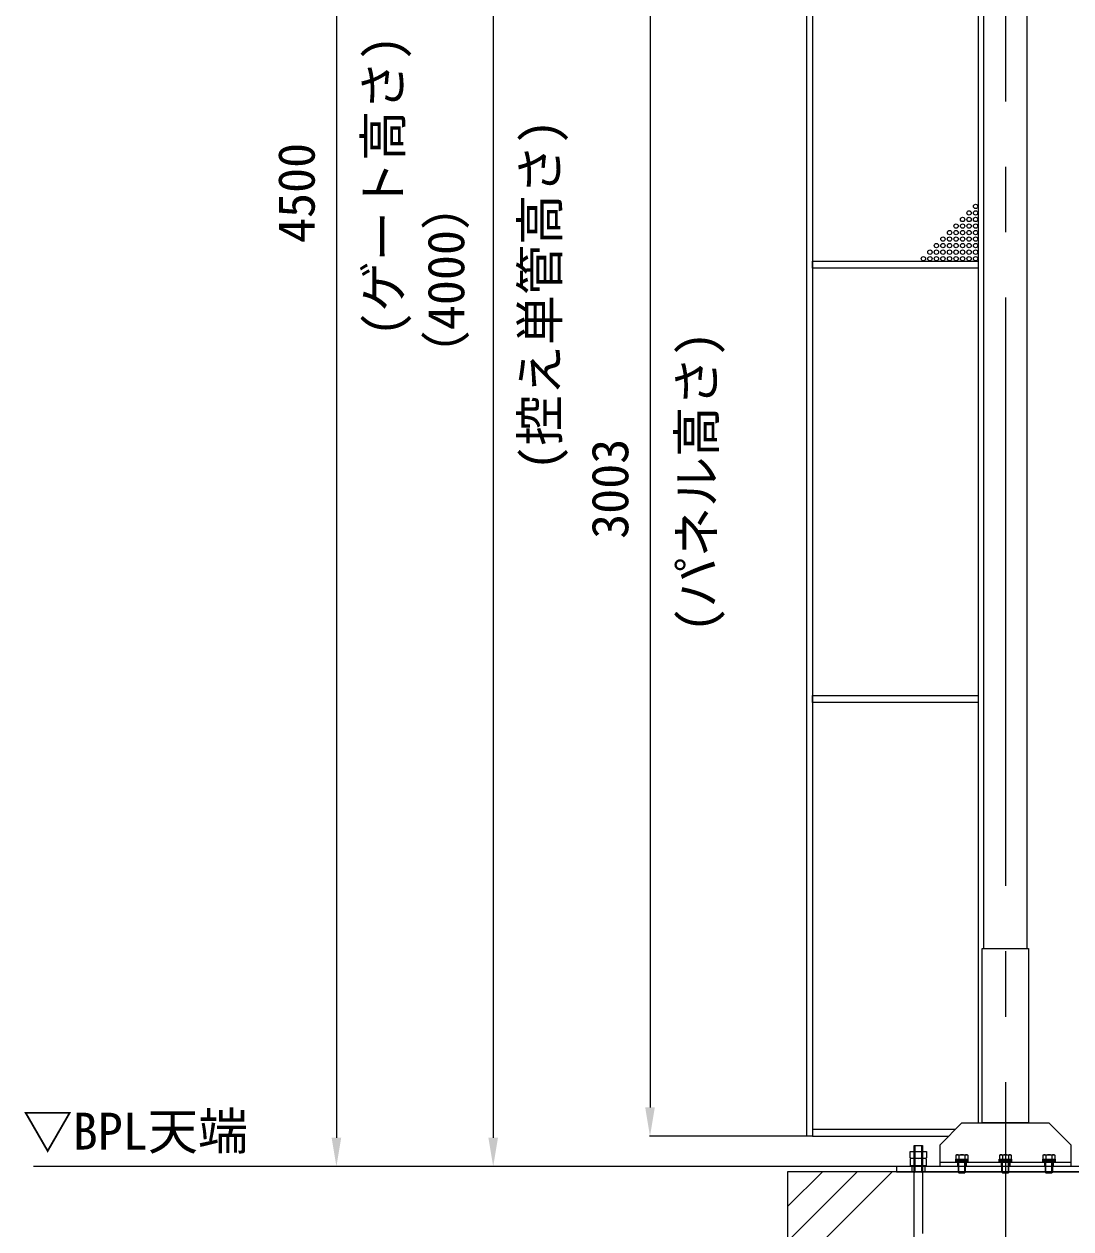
# Model space of a CAD drawing. Units: millimetres, scale not verified. Extents: x -35488 to -11338, y -17325 to 17325.
# Drawn here: x -19961 to -17558, y 4324 to 7088 of the extents above; entities that cross this region are included whole.
import ezdxf
from ezdxf.enums import TextEntityAlignment as Align

# ---------------------------------------------------------------- set-up
doc = ezdxf.new("R2010")
doc.units = ezdxf.units.MM
doc.header["$LTSCALE"] = 150
doc.linetypes.add('CHAIN2', pattern=[12, 9, -1, 1, -1])
doc.linetypes.add('DASHED1', pattern=[1.8, 1.2, -0.6])
for name, color, linetype, lineweight in [('0-2_ACCG-3018', 7, 'Continuous', 18), ('0-5_ﾍﾞｰｽﾗｲﾝ', 5, 'Continuous', 18), ('0-6_ﾎﾞﾙﾄ類', 2, 'Continuous', 18), ('0-9_基礎工事用PCA大', 7, 'Continuous', 18), ('0-B_寸法', 3, 'Continuous', 18), ('1-4_通芯', 1, 'CHAIN2', 18), ('1-7_標準ﾊﾟﾈﾙ', 7, 'Continuous', 18), ('1-8_標準柱', 7, 'Continuous', 18), ('1-9_文字', 7, 'Continuous', 18)]:
    doc.layers.add(name, color=color, linetype=linetype, lineweight=lineweight)
doc.styles.add('ＭＳ ゴシック', font='')
doc.styles.get('ＭＳ ゴシック').set_extended_font_data('MS Gothic')

msp = doc.modelspace()

# ---------------------------------------------------------------- linework, layer by layer
at = {"layer": '0-2_ACCG-3018'}
for centre in [(-17776.4, 6670.1), (-17806.4, 6640.1), (-17791.4, 6655.1), (-17791.4, 6640.1), (-17776.4, 6655.1), (-17776.4, 6640.1), (-17836.4, 6610.1), (-17821.4, 6625.1), (-17821.4, 6610.1), (-17806.4, 6625.1), (-17806.4, 6610.1), (-17791.4, 6625.1), (-17791.4, 6610.1), (-17776.4, 6625.1), (-17776.4, 6610.1), (-17866.4, 6580.1), (-17851.4, 6595.1), (-17851.4, 6580.1), (-17836.4, 6595.1), (-17836.4, 6580.1), (-17821.4, 6595.1), (-17821.4, 6580.1), (-17806.4, 6595.1), (-17806.4, 6580.1), (-17791.4, 6595.1), (-17791.4, 6580.1), (-17776.4, 6595.1), (-17776.4, 6580.1), (-17896.4, 6550.1), (-17881.4, 6565.1), (-17881.4, 6550.1), (-17866.4, 6565.1), (-17866.4, 6550.1), (-17851.4, 6565.1), (-17851.4, 6550.1), (-17836.4, 6565.1), (-17836.4, 6550.1), (-17821.4, 6565.1), (-17821.4, 6550.1), (-17806.4, 6565.1), (-17806.4, 6550.1), (-17791.4, 6565.1), (-17791.4, 6550.1), (-17776.4, 6565.1), (-17776.4, 6550.1)]:
    msp.add_circle(centre, 5, dxfattribs=at)
at = {"layer": '0-5_ﾍﾞｰｽﾗｲﾝ'}
msp.add_line((-17958.1, 4467), (-19939.4, 4467), dxfattribs=at)
at = {"layer": '0-6_ﾎﾞﾙﾄ類'}
for p, q in [((-17917.6, 4487), (-17917.6, 4501.6)), ((-17917.6, 4484.2), (-17917.6, 4469.6)), ((-17898.6, 4487), (-17898.6, 4501.6)), ((-17898.6, 4484.2), (-17898.6, 4469.6)), ((-17820, 4494), (-17821.8, 4492.9)), ((-17821.8, 4492.9), (-17821.8, 4484.2)), ((-17821.8, 4484.2), (-17794.5, 4484.2)), ((-17820, 4494), (-17796.3, 4494)), ((-17819.4, 4484), (-17796.9, 4484)), ((-17815, 4492.9), (-17815, 4484.2)), ((-17809.3, 4481), (-17808.2, 4477)), ((-17808, 4481), (-17806.9, 4477)), ((-17801.3, 4492.9), (-17801.3, 4484.2)), ((-17796.3, 4494), (-17794.5, 4492.9)), ((-17794.5, 4492.9), (-17794.5, 4484.2)), ((-17720, 4494), (-17721.8, 4492.9)), ((-17721.8, 4492.9), (-17721.8, 4484.2)), ((-17721.8, 4484.2), (-17694.5, 4484.2)), ((-17720, 4494), (-17696.3, 4494)), ((-17719.4, 4484), (-17696.9, 4484)), ((-17715, 4492.9), (-17715, 4484.2)), ((-17709.3, 4481), (-17708.2, 4477)), ((-17708, 4481), (-17706.9, 4477)), ((-17701.3, 4492.9), (-17701.3, 4484.2)), ((-17696.3, 4494), (-17694.5, 4492.9)), ((-17694.5, 4492.9), (-17694.5, 4484.2)), ((-17620, 4494), (-17621.8, 4492.9)), ((-17621.8, 4492.9), (-17621.8, 4484.2)), ((-17621.8, 4484.2), (-17594.5, 4484.2)), ((-17620, 4494), (-17596.3, 4494)), ((-17619.4, 4484), (-17596.9, 4484)), ((-17615, 4492.9), (-17615, 4484.2)), ((-17609.3, 4481), (-17608.2, 4477)), ((-17608, 4481), (-17606.9, 4477)), ((-17601.3, 4492.9), (-17601.3, 4484.2)), ((-17596.3, 4494), (-17594.5, 4492.9)), ((-17594.5, 4492.9), (-17594.5, 4484.2)), ((-17816.1, 4455), (-17816.1, 4477)), ((-17816.1, 4455), (-17814.9, 4452.2)), ((-17814.9, 4452.2), (-17814.9, 4477)), ((-17800.1, 4455), (-17800.1, 4477)), ((-17716.1, 4455), (-17716.1, 4477)), ((-17716.1, 4455), (-17714.9, 4452.2)), ((-17714.9, 4452.2), (-17714.9, 4477)), ((-17700.1, 4455), (-17700.1, 4477)), ((-17616.1, 4455), (-17616.1, 4477)), ((-17616.1, 4455), (-17614.9, 4452.2)), ((-17614.9, 4452.2), (-17614.9, 4477)), ((-17600.1, 4455), (-17600.1, 4477))]:
    msp.add_line(p, q, dxfattribs=at)
for points in [[(-17926.6, 4487), (-17926.6, 4501.6), (-17889.6, 4501.6), (-17889.6, 4487), (-17892.1, 4485.6), (-17924.1, 4485.6)], [(-17926.6, 4484.2), (-17926.6, 4469.6), (-17889.6, 4469.6), (-17889.6, 4484.2), (-17892.1, 4485.6), (-17924.1, 4485.6)], [(-17794.1, 4484), (-17794.1, 4481), (-17822.1, 4481), (-17822.1, 4484)], [(-17822.1, 4481), (-17794.1, 4481), (-17794.1, 4477), (-17822.1, 4477)], [(-17694.1, 4484), (-17694.1, 4481), (-17722.1, 4481), (-17722.1, 4484)], [(-17722.1, 4481), (-17694.1, 4481), (-17694.1, 4477), (-17722.1, 4477)], [(-17594.1, 4484), (-17594.1, 4481), (-17622.1, 4481), (-17622.1, 4484)], [(-17622.1, 4481), (-17594.1, 4481), (-17594.1, 4477), (-17622.1, 4477)], [(-17926.1, 4469.6), (-17890.1, 4469.6), (-17890.1, 4467), (-17926.1, 4467)]]:
    msp.add_lwpolyline(points, close=True, dxfattribs=at)
for points in [[(-17816.1, 4455), (-17800.1, 4455), (-17801.3, 4452.2)], [(-17814.9, 4452.2), (-17801.3, 4452.2), (-17801.3, 4477)], [(-17716.1, 4455), (-17700.1, 4455), (-17701.3, 4452.2)], [(-17714.9, 4452.2), (-17701.3, 4452.2), (-17701.3, 4477)], [(-17616.1, 4455), (-17600.1, 4455), (-17601.3, 4452.2)], [(-17614.9, 4452.2), (-17601.3, 4452.2), (-17601.3, 4477)]]:
    msp.add_lwpolyline(points, dxfattribs=at)
for centre, radius, start, end in [((-17922.1, 4494.8), 8.96, 240, 300), ((-17922.1, 4476.4), 8.96, 60, 120), ((-17908.1, 4518), 32.5, 252.932, 287.068), ((-17908.1, 4453.2), 32.5, 72.932, 107.068), ((-17894.1, 4494.8), 8.94, 239.975, 300.025), ((-17894.1, 4476.4), 8.94, 59.975, 120.025), ((-17818.4, 4488), 6.04, 55.616, 124.384), ((-17819.4, 4484.2), 0.19, 180, 270), ((-17808.1, 4471.4), 22.6, 72.412, 107.588), ((-17797.9, 4488), 6.04, 55.616, 124.384), ((-17796.9, 4484.2), 0.19, 270, 0), ((-17718.4, 4488), 6.04, 55.616, 124.384), ((-17719.4, 4484.2), 0.19, 180, 270), ((-17708.1, 4471.4), 22.6, 72.412, 107.588), ((-17697.9, 4488), 6.04, 55.616, 124.384), ((-17696.9, 4484.2), 0.19, 270, 0), ((-17618.4, 4488), 6.04, 55.616, 124.384), ((-17619.4, 4484.2), 0.19, 180, 270), ((-17608.1, 4471.4), 22.6, 72.412, 107.588), ((-17597.9, 4488), 6.04, 55.616, 124.384), ((-17596.9, 4484.2), 0.19, 270, 0)]:
    msp.add_arc(centre, radius, start, end, dxfattribs=at)
at = {"layer": '0-9_基礎工事用PCA大'}
for p, q in [((-18208.1, 4215), (-17968.1, 4455)), ((-18208.1, 4295), (-18048.1, 4455)), ((-18208.1, 4375), (-18128.1, 4455))]:
    msp.add_line(p, q, dxfattribs=at)
at = {"layer": '0-9_基礎工事用PCA大', "color": 4, "linetype": 'DASHED1', "lineweight": 9}
for p, q in [((-17922.8, 4467), (-17922.8, 4455)), ((-17893.1, 4467), (-17893.1, 4455)), ((-17816.1, 4467), (-17816.1, 4455)), ((-17800.1, 4467), (-17800.1, 4455)), ((-17616.1, 4467), (-17616.1, 4455)), ((-17600.1, 4467), (-17600.1, 4455))]:
    msp.add_line(p, q, dxfattribs=at)
at = {"layer": '0-9_基礎工事用PCA大'}
for points in [[(-17917.6, 3938.1), (-17917.6, 4515), (-17898.6, 4515), (-17898.6, 4313)], [(-17917.6, 4452.5), (-17915.1, 4455), (-17915.1, 4515), (-17901.1, 4515), (-17901.1, 4455), (-17898.6, 4452.5)]]:
    msp.add_lwpolyline(points, dxfattribs=at)
for points in [[(-18208.1, 3455), (-17208.1, 3455), (-17208.1, 4455), (-18208.1, 4455)], [(-17958.1, 4455), (-17458.1, 4455), (-17458.1, 4467), (-17958.1, 4467)]]:
    msp.add_lwpolyline(points, close=True, dxfattribs=at)
at = {"layer": '0-B_寸法'}
for p, q in [((-19244.1, 8901), (-19244.1, 4533)), ((-18884.1, 8401), (-18884.1, 4533)), ((-18524.1, 7473.6), (-18524.1, 4602.6)), ((-18165.1, 4536.6), (-18525.1, 4536.6)), ((-18885.1, 4467), (-19245.1, 4467)), ((-18525.1, 4467), (-18885.1, 4467))]:
    msp.add_line(p, q, dxfattribs=at)
at = {"layer": '0-B_寸法', "color": 91}
for points in [[(-18535.1, 4602.6), (-18524.1, 4536.6), (-18513.1, 4602.6)], [(-19255.1, 4533), (-19244.1, 4467), (-19233.1, 4533)], [(-18895.1, 4533), (-18884.1, 4467), (-18873.1, 4533)]]:
    msp.add_solid(points, dxfattribs=at)
at = {"layer": '1-4_通芯'}
msp.add_line((-17708.1, 10060.8), (-17708.1, 2955), dxfattribs=at)
at = {"layer": '1-7_標準ﾊﾟﾈﾙ'}
for points in [[(-18164.1, 7539.6), (-18150.9, 7539.6), (-18150.9, 4536.6), (-18164.1, 4536.6)], [(-18150.9, 6544.1), (-17770.4, 6544.1), (-17770.4, 6528.1), (-18150.9, 6528.1)], [(-18150.9, 5548.1), (-17770.4, 5548.1), (-17770.4, 5532.1), (-18150.9, 5532.1)]]:
    msp.add_lwpolyline(points, close=True, dxfattribs=at)
for points in [[(-17758.1, 7539.6), (-17770.4, 7539.6), (-17770.4, 4567)], [(-17823, 4552.1), (-18150.9, 4552.1), (-18150.9, 4536.6), (-17838.5, 4536.6)]]:
    msp.add_lwpolyline(points, dxfattribs=at)
at = {"layer": '1-8_標準柱'}
for p, q in [((-17758.1, 8417), (-17758.1, 4967)), ((-17658.1, 4967), (-17658.1, 8314.8)), ((-17858.1, 4477), (-17558.1, 4477))]:
    msp.add_line(p, q, dxfattribs=at)
at = {"layer": '1-8_標準柱', "color": 4, "linetype": 'DASHED1', "lineweight": 9}
for p, q in [((-17818.1, 4477), (-17818.1, 4467)), ((-17798.1, 4477), (-17798.1, 4467)), ((-17718.1, 4477), (-17718.1, 4467)), ((-17698.1, 4477), (-17698.1, 4467)), ((-17618.1, 4477), (-17618.1, 4467)), ((-17598.1, 4477), (-17598.1, 4467))]:
    msp.add_line(p, q, dxfattribs=at)
at = {"layer": '1-8_標準柱'}
for points in [[(-17761.3, 4967), (-17654.9, 4967), (-17654.9, 4567), (-17761.3, 4567)], [(-17808.1, 4567), (-17608.1, 4567), (-17558.1, 4517), (-17558.1, 4467), (-17858.1, 4467), (-17858.1, 4517)]]:
    msp.add_lwpolyline(points, close=True, dxfattribs=at)

# ---------------------------------------------------------------- texts
at = {"layer": '0-B_寸法', "style": 'ＭＳ ゴシック'}
for s, p in [('(ゲート高さ)', (-19069.4, 6371.4)), ('(控え単管高さ)', (-18709.4, 6063.8)), ('4500', (-19268.6, 6586.1)), ('（4000）', (-18925.2, 6270.9)), ('(パネル高さ)', (-18349.4, 5692.5)), ('3003', (-18548.6, 5907.2))]:
    msp.add_text(s, height=84.46, rotation=90, dxfattribs=at).set_placement(p, align=Align.BOTTOM_LEFT)
at = {"layer": '1-9_文字', "style": 'ＭＳ ゴシック'}
msp.add_text('▽BPL天端', height=84.46, dxfattribs=at).set_placement((-19964.7, 4480.7), align=Align.BOTTOM_LEFT)

doc.saveas('drawing.dxf')
